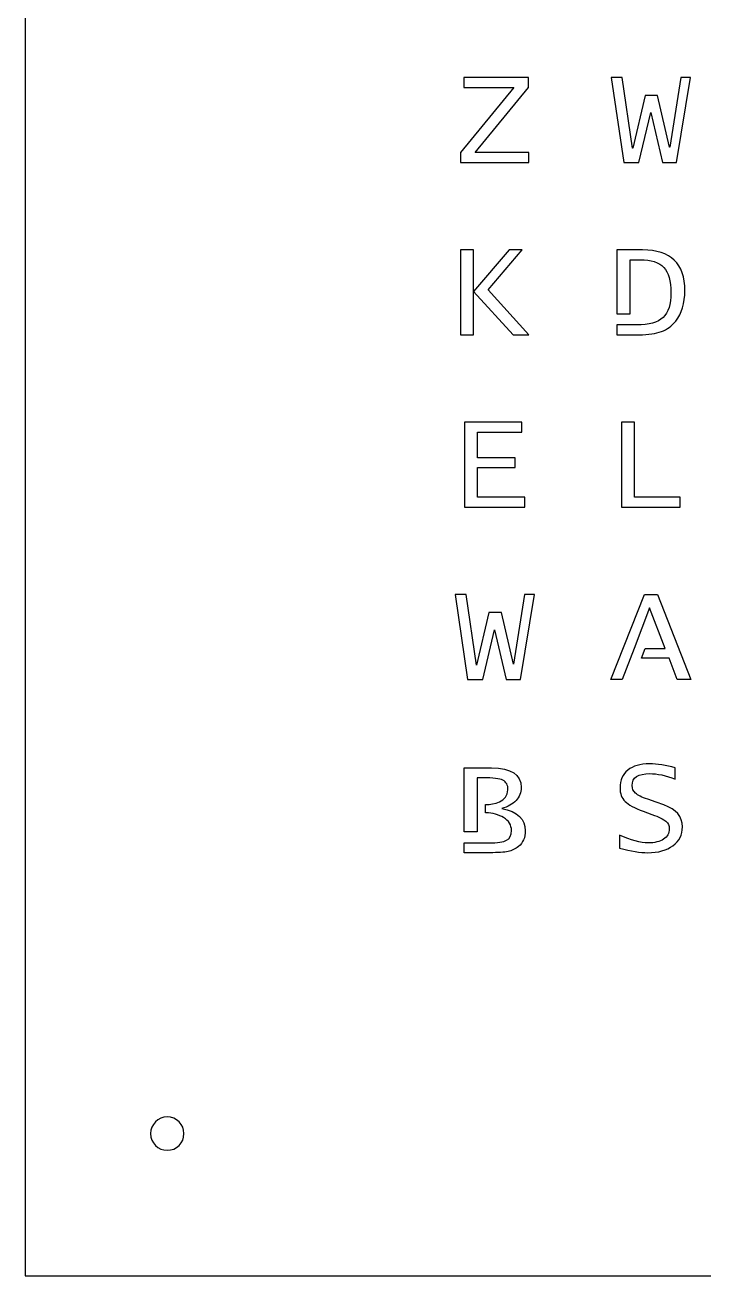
# Model space of a CAD drawing. Header units: centimetres. Extents: x -22.7 to 22.3, y -22.5 to 22.5.
# Drawn here: x -22.73 to -10.52, y -22.47 to 0.03 of the extents above; entities that cross this region are included whole.
import ezdxf

# ---------------------------------------------------------------- set-up
doc = ezdxf.new("R2010")
doc.units = ezdxf.units.CM
doc.header["$MEASUREMENT"] = 0
doc.layers.add('Ebene 1', color=7, linetype='Continuous')

msp = doc.modelspace()

# ---------------------------------------------------------------- linework, layer by layer
at = {"layer": 'Ebene 1'}
msp.add_open_spline([(-22.73273, 22.53096), (-22.73273, 22.53096), (22.26727, 22.53096), (22.26727, 22.53096), (22.26727, 22.53096), (22.26727, 22.53096), (22.26727, -22.46904), (22.26727, -22.46904), (22.26727, -22.46904), (22.26727, -22.46904), (-22.73273, -22.46904), (-22.73273, -22.46904), (-22.73273, -22.46904), (-22.73273, -22.46904), (-22.73273, 22.53096), (-22.73273, 22.53096)], degree=3, knots=[0, 0, 0, 0, 0.25, 0.25, 0.25, 0.25, 0.5, 0.5, 0.5, 0.5, 0.75, 0.75, 0.75, 0.75, 1, 1, 1, 1], dxfattribs=at)
at = {"layer": 'Ebene 1', "color": 7}
for points, knots in [([(-14.89837, -2.43954), (-14.89837, -2.43954), (-14.89837, -2.26347), (-14.89837, -2.26347), (-14.89837, -2.26347), (-14.89837, -2.26347), (-13.94133, -1.0906), (-13.94133, -1.0906), (-13.94133, -1.0906), (-13.94133, -1.0906), (-14.83995, -1.0906), (-14.83995, -1.0906), (-14.83995, -1.0906), (-14.83995, -1.0906), (-14.83995, -0.91453), (-14.83995, -0.91453), (-14.83995, -0.91453), (-14.83995, -0.91453), (-13.67642, -0.91453), (-13.67642, -0.91453), (-13.67642, -0.91453), (-13.67642, -0.91453), (-13.67642, -1.0906), (-13.67642, -1.0906), (-13.67642, -1.0906), (-13.67642, -1.0906), (-14.63223, -2.26347), (-14.63223, -2.26347), (-14.63223, -2.26347), (-14.63223, -2.26347), (-13.66708, -2.26347), (-13.66708, -2.26347), (-13.66708, -2.26347), (-13.66708, -2.26347), (-13.66708, -2.43954), (-13.66708, -2.43954), (-13.66708, -2.43954), (-13.66708, -2.43954), (-14.89837, -2.43954), (-14.89837, -2.43954)], [0, 0, 0, 0, 0.1, 0.1, 0.1, 0.1, 0.2, 0.2, 0.2, 0.2, 0.3, 0.3, 0.3, 0.3, 0.4, 0.4, 0.4, 0.4, 0.5, 0.5, 0.5, 0.5, 0.6, 0.6, 0.6, 0.6, 0.7, 0.7, 0.7, 0.7, 0.8, 0.8, 0.8, 0.8, 0.9, 0.9, 0.9, 0.9, 1, 1, 1, 1]), ([(-11.95956, -2.43954), (-11.95956, -2.43954), (-12.18634, -0.91453), (-12.18634, -0.91453), (-12.18634, -0.91453), (-12.18634, -0.91453), (-11.98674, -0.91453), (-11.98674, -0.91453), (-11.98674, -0.91453), (-11.98674, -0.91453), (-11.80134, -2.18152), (-11.80134, -2.18152), (-11.80134, -2.18152), (-11.80134, -2.18152), (-11.79769, -2.18152), (-11.79769, -2.18152), (-11.79769, -2.18152), (-11.79769, -2.18152), (-11.5778, -1.23665), (-11.5778, -1.23665), (-11.5778, -1.23665), (-11.5778, -1.23665), (-11.35223, -1.23665), (-11.35223, -1.23665), (-11.35223, -1.23665), (-11.35223, -1.23665), (-11.136, -2.16732), (-11.136, -2.16732), (-11.136, -2.16732), (-11.136, -2.16732), (-11.13316, -2.16732), (-11.13316, -2.16732), (-11.13316, -2.16732), (-11.13316, -2.16732), (-10.93721, -0.91453), (-10.93721, -0.91453), (-10.93721, -0.91453), (-10.93721, -0.91453), (-10.75911, -0.91453), (-10.75911, -0.91453), (-10.75911, -0.91453), (-10.75911, -0.91453), (-11.00983, -2.43954), (-11.00983, -2.43954), (-11.00983, -2.43954), (-11.00983, -2.43954), (-11.2642, -2.43954), (-11.2642, -2.43954), (-11.2642, -2.43954), (-11.2642, -2.43954), (-11.47435, -1.54458), (-11.47435, -1.54458), (-11.47435, -1.54458), (-11.47435, -1.54458), (-11.47678, -1.54458), (-11.47678, -1.54458), (-11.47678, -1.54458), (-11.47678, -1.54458), (-11.68855, -2.43954), (-11.68855, -2.43954), (-11.68855, -2.43954), (-11.68855, -2.43954), (-11.95956, -2.43954), (-11.95956, -2.43954)], [0, 0, 0, 0, 0.0625, 0.0625, 0.0625, 0.0625, 0.125, 0.125, 0.125, 0.125, 0.1875, 0.1875, 0.1875, 0.1875, 0.25, 0.25, 0.25, 0.25, 0.3125, 0.3125, 0.3125, 0.3125, 0.375, 0.375, 0.375, 0.375, 0.4375, 0.4375, 0.4375, 0.4375, 0.5, 0.5, 0.5, 0.5, 0.5625, 0.5625, 0.5625, 0.5625, 0.625, 0.625, 0.625, 0.625, 0.6875, 0.6875, 0.6875, 0.6875, 0.75, 0.75, 0.75, 0.75, 0.8125, 0.8125, 0.8125, 0.8125, 0.875, 0.875, 0.875, 0.875, 0.9375, 0.9375, 0.9375, 0.9375, 1, 1, 1, 1]), ([(-14.89593, -5.53954), (-14.89593, -5.53954), (-14.89593, -4.01453), (-14.89593, -4.01453), (-14.89593, -4.01453), (-14.89593, -4.01453), (-14.66185, -4.01453), (-14.66185, -4.01453), (-14.66185, -4.01453), (-14.66185, -4.01453), (-14.66185, -4.76223), (-14.66185, -4.76223), (-14.66185, -4.76223), (-14.66185, -4.76223), (-14.02369, -4.01453), (-14.02369, -4.01453), (-14.02369, -4.01453), (-14.02369, -4.01453), (-13.78717, -4.01453), (-13.78717, -4.01453), (-13.78717, -4.01453), (-13.78717, -4.01453), (-14.40261, -4.73383), (-14.40261, -4.73383), (-14.40261, -4.73383), (-14.40261, -4.73383), (-13.66952, -5.53954), (-13.66952, -5.53954), (-13.66952, -5.53954), (-13.66952, -5.53954), (-13.94985, -5.53954), (-13.94985, -5.53954), (-13.94985, -5.53954), (-13.94985, -5.53954), (-14.66185, -4.76223), (-14.66185, -4.76223), (-14.66185, -4.76223), (-14.66185, -4.76223), (-14.66185, -5.53954), (-14.66185, -5.53954), (-14.66185, -5.53954), (-14.66185, -5.53954), (-14.89593, -5.53954), (-14.89593, -5.53954)], [0, 0, 0, 0, 0.09090909, 0.09090909, 0.09090909, 0.09090909, 0.18181818, 0.18181818, 0.18181818, 0.18181818, 0.27272727, 0.27272727, 0.27272727, 0.27272727, 0.36363636, 0.36363636, 0.36363636, 0.36363636, 0.45454545, 0.45454545, 0.45454545, 0.45454545, 0.54545455, 0.54545455, 0.54545455, 0.54545455, 0.63636364, 0.63636364, 0.63636364, 0.63636364, 0.72727273, 0.72727273, 0.72727273, 0.72727273, 0.81818182, 0.81818182, 0.81818182, 0.81818182, 0.90909091, 0.90909091, 0.90909091, 0.90909091, 1, 1, 1, 1]), ([(-11.8486, -5.16338), (-11.8486, -5.16338), (-12.0835, -5.16338), (-12.0835, -5.16338), (-12.0835, -5.16338), (-12.0835, -5.16338), (-12.08269, -4.01453), (-12.08269, -4.01453), (-12.08269, -4.01453), (-12.08269, -4.01453), (-11.62263, -4.01453), (-11.62263, -4.01453), (-11.62263, -4.01453), (-11.11551, -4.01453), (-10.86195, -4.25876), (-10.86195, -4.74681), (-10.86195, -4.74681), (-10.86195, -4.97238), (-10.91713, -5.15535), (-11.02707, -5.2945), (-11.02707, -5.2945), (-11.09604, -5.38254), (-11.18124, -5.44542), (-11.28225, -5.48315), (-11.28225, -5.48315), (-11.38327, -5.52088), (-11.51756, -5.53954), (-11.68551, -5.53954), (-11.68551, -5.53954), (-11.68551, -5.53954), (-12.08269, -5.53954), (-12.08269, -5.53954), (-12.08269, -5.53954), (-12.08269, -5.53954), (-12.08269, -5.36338), (-12.08269, -5.36338), (-12.08269, -5.36338), (-12.08269, -5.36338), (-11.73095, -5.36347), (-11.73095, -5.36347), (-11.73095, -5.36347), (-11.50741, -5.36352), (-11.34826, -5.31933), (-11.25345, -5.2304), (-11.25345, -5.2304), (-11.15884, -5.14167), (-11.11146, -4.99266), (-11.11146, -4.78373), (-11.11146, -4.78373), (-11.11146, -4.57115), (-11.15446, -4.41942), (-11.24006, -4.32773), (-11.24006, -4.32773), (-11.32566, -4.23645), (-11.46806, -4.1906), (-11.66807, -4.1906), (-11.66807, -4.1906), (-11.66807, -4.1906), (-11.8486, -4.1906), (-11.8486, -4.1906), (-11.8486, -4.1906), (-11.8486, -4.1906), (-11.8486, -5.16338), (-11.8486, -5.16338)], [0, 0, 0, 0, 0.0625, 0.0625, 0.0625, 0.0625, 0.125, 0.125, 0.125, 0.125, 0.1875, 0.1875, 0.1875, 0.1875, 0.25, 0.25, 0.25, 0.25, 0.3125, 0.3125, 0.3125, 0.3125, 0.375, 0.375, 0.375, 0.375, 0.4375, 0.4375, 0.4375, 0.4375, 0.5, 0.5, 0.5, 0.5, 0.5625, 0.5625, 0.5625, 0.5625, 0.625, 0.625, 0.625, 0.625, 0.6875, 0.6875, 0.6875, 0.6875, 0.75, 0.75, 0.75, 0.75, 0.8125, 0.8125, 0.8125, 0.8125, 0.875, 0.875, 0.875, 0.875, 0.9375, 0.9375, 0.9375, 0.9375, 1, 1, 1, 1]), ([(-14.82534, -8.63954), (-14.82534, -8.63954), (-14.82534, -7.11453), (-14.82534, -7.11453), (-14.82534, -7.11453), (-14.82534, -7.11453), (-13.79487, -7.11453), (-13.79487, -7.11453), (-13.79487, -7.11453), (-13.79487, -7.11453), (-13.79487, -7.2906), (-13.79487, -7.2906), (-13.79487, -7.2906), (-13.79487, -7.2906), (-14.59125, -7.2906), (-14.59125, -7.2906), (-14.59125, -7.2906), (-14.59125, -7.2906), (-14.59125, -7.75269), (-14.59125, -7.75269), (-14.59125, -7.75269), (-14.59125, -7.75269), (-13.91617, -7.75269), (-13.91617, -7.75269), (-13.91617, -7.75269), (-13.91617, -7.75269), (-13.91617, -7.92876), (-13.91617, -7.92876), (-13.91617, -7.92876), (-13.91617, -7.92876), (-14.59125, -7.92876), (-14.59125, -7.92876), (-14.59125, -7.92876), (-14.59125, -7.92876), (-14.59125, -8.46347), (-14.59125, -8.46347), (-14.59125, -8.46347), (-14.59125, -8.46347), (-13.7401, -8.46347), (-13.7401, -8.46347), (-13.7401, -8.46347), (-13.7401, -8.46347), (-13.7401, -8.63954), (-13.7401, -8.63954), (-13.7401, -8.63954), (-13.7401, -8.63954), (-14.82534, -8.63954), (-14.82534, -8.63954)], [0, 0, 0, 0, 0.08333333, 0.08333333, 0.08333333, 0.08333333, 0.16666667, 0.16666667, 0.16666667, 0.16666667, 0.25, 0.25, 0.25, 0.25, 0.33333333, 0.33333333, 0.33333333, 0.33333333, 0.41666667, 0.41666667, 0.41666667, 0.41666667, 0.5, 0.5, 0.5, 0.5, 0.58333333, 0.58333333, 0.58333333, 0.58333333, 0.66666667, 0.66666667, 0.66666667, 0.66666667, 0.75, 0.75, 0.75, 0.75, 0.83333333, 0.83333333, 0.83333333, 0.83333333, 0.91666667, 0.91666667, 0.91666667, 0.91666667, 1, 1, 1, 1]), ([(-12.00053, -8.63954), (-12.00053, -8.63954), (-12.00053, -7.11453), (-12.00053, -7.11453), (-12.00053, -7.11453), (-12.00053, -7.11453), (-11.76644, -7.11453), (-11.76644, -7.11453), (-11.76644, -7.11453), (-11.76644, -7.11453), (-11.76644, -8.46347), (-11.76644, -8.46347), (-11.76644, -8.46347), (-11.76644, -8.46347), (-10.94491, -8.46347), (-10.94491, -8.46347), (-10.94491, -8.46347), (-10.94491, -8.46347), (-10.94491, -8.63954), (-10.94491, -8.63954), (-10.94491, -8.63954), (-10.94491, -8.63954), (-12.00053, -8.63954), (-12.00053, -8.63954)], [0, 0, 0, 0, 0.16666667, 0.16666667, 0.16666667, 0.16666667, 0.33333333, 0.33333333, 0.33333333, 0.33333333, 0.5, 0.5, 0.5, 0.5, 0.66666667, 0.66666667, 0.66666667, 0.66666667, 0.83333333, 0.83333333, 0.83333333, 0.83333333, 1, 1, 1, 1]), ([(-14.76956, -11.73954), (-14.76956, -11.73954), (-14.99634, -10.21453), (-14.99634, -10.21453), (-14.99634, -10.21453), (-14.99634, -10.21453), (-14.79674, -10.21453), (-14.79674, -10.21453), (-14.79674, -10.21453), (-14.79674, -10.21453), (-14.61134, -11.48152), (-14.61134, -11.48152), (-14.61134, -11.48152), (-14.61134, -11.48152), (-14.60769, -11.48152), (-14.60769, -11.48152), (-14.60769, -11.48152), (-14.60769, -11.48152), (-14.3878, -10.53665), (-14.3878, -10.53665), (-14.3878, -10.53665), (-14.3878, -10.53665), (-14.16223, -10.53665), (-14.16223, -10.53665), (-14.16223, -10.53665), (-14.16223, -10.53665), (-13.946, -11.46732), (-13.946, -11.46732), (-13.946, -11.46732), (-13.946, -11.46732), (-13.94316, -11.46732), (-13.94316, -11.46732), (-13.94316, -11.46732), (-13.94316, -11.46732), (-13.74721, -10.21453), (-13.74721, -10.21453), (-13.74721, -10.21453), (-13.74721, -10.21453), (-13.56911, -10.21453), (-13.56911, -10.21453), (-13.56911, -10.21453), (-13.56911, -10.21453), (-13.81983, -11.73954), (-13.81983, -11.73954), (-13.81983, -11.73954), (-13.81983, -11.73954), (-14.0742, -11.73954), (-14.0742, -11.73954), (-14.0742, -11.73954), (-14.0742, -11.73954), (-14.28435, -10.84458), (-14.28435, -10.84458), (-14.28435, -10.84458), (-14.28435, -10.84458), (-14.28678, -10.84458), (-14.28678, -10.84458), (-14.28678, -10.84458), (-14.28678, -10.84458), (-14.49855, -11.73954), (-14.49855, -11.73954), (-14.49855, -11.73954), (-14.49855, -11.73954), (-14.76956, -11.73954), (-14.76956, -11.73954)], [0, 0, 0, 0, 0.0625, 0.0625, 0.0625, 0.0625, 0.125, 0.125, 0.125, 0.125, 0.1875, 0.1875, 0.1875, 0.1875, 0.25, 0.25, 0.25, 0.25, 0.3125, 0.3125, 0.3125, 0.3125, 0.375, 0.375, 0.375, 0.375, 0.4375, 0.4375, 0.4375, 0.4375, 0.5, 0.5, 0.5, 0.5, 0.5625, 0.5625, 0.5625, 0.5625, 0.625, 0.625, 0.625, 0.625, 0.6875, 0.6875, 0.6875, 0.6875, 0.75, 0.75, 0.75, 0.75, 0.8125, 0.8125, 0.8125, 0.8125, 0.875, 0.875, 0.875, 0.875, 0.9375, 0.9375, 0.9375, 0.9375, 1, 1, 1, 1]), ([(-11.57575, -11.18213), (-11.57575, -11.18213), (-11.64266, -11.35819), (-11.64266, -11.35819), (-11.64266, -11.35819), (-11.64266, -11.35819), (-11.42821, -11.35819), (-11.42821, -11.35819), (-11.42821, -11.35819), (-11.42821, -11.35819), (-11.14655, -11.35819), (-11.14655, -11.35819), (-11.14655, -11.35819), (-11.14655, -11.35819), (-11.00293, -11.73954), (-11.00293, -11.73954), (-11.00293, -11.73954), (-11.00293, -11.73954), (-10.75424, -11.73954), (-10.75424, -11.73954), (-10.75424, -11.73954), (-10.75424, -11.73954), (-11.35548, -10.21453), (-11.35548, -10.21453), (-11.35548, -10.21453), (-11.35548, -10.21453), (-11.58956, -10.21453), (-11.58956, -10.21453), (-11.58956, -10.21453), (-11.58956, -10.21453), (-12.19121, -11.73954), (-12.19121, -11.73954), (-12.19121, -11.73954), (-12.19121, -11.73954), (-11.98917, -11.73954), (-11.98917, -11.73954), (-11.98917, -11.73954), (-11.98917, -11.73954), (-11.77294, -11.18212), (-11.77294, -11.18212), (-11.77294, -11.18212), (-11.77294, -11.18212), (-11.49585, -10.45349), (-11.49585, -10.45349), (-11.49585, -10.45349), (-11.49585, -10.45349), (-11.21673, -11.18212), (-11.21673, -11.18212), (-11.21673, -11.18212), (-11.21673, -11.18212), (-11.42984, -11.18213), (-11.42984, -11.18213), (-11.42984, -11.18213), (-11.42984, -11.18213), (-11.57575, -11.18213), (-11.57575, -11.18213)], [0, 0, 0, 0, 0.07142857, 0.07142857, 0.07142857, 0.07142857, 0.14285714, 0.14285714, 0.14285714, 0.14285714, 0.21428571, 0.21428571, 0.21428571, 0.21428571, 0.28571429, 0.28571429, 0.28571429, 0.28571429, 0.35714286, 0.35714286, 0.35714286, 0.35714286, 0.42857143, 0.42857143, 0.42857143, 0.42857143, 0.5, 0.5, 0.5, 0.5, 0.57142857, 0.57142857, 0.57142857, 0.57142857, 0.64285714, 0.64285714, 0.64285714, 0.64285714, 0.71428571, 0.71428571, 0.71428571, 0.71428571, 0.78571429, 0.78571429, 0.78571429, 0.78571429, 0.85714286, 0.85714286, 0.85714286, 0.85714286, 0.92857143, 0.92857143, 0.92857143, 0.92857143, 1, 1, 1, 1]), ([(-11.03335, -13.3298), (-11.03335, -13.3298), (-11.03335, -13.53306), (-11.03335, -13.53306), (-11.03335, -13.53306), (-11.20536, -13.46652), (-11.35831, -13.43326), (-11.49219, -13.43326), (-11.49219, -13.43326), (-11.70396, -13.43326), (-11.80985, -13.50466), (-11.80985, -13.64706), (-11.80985, -13.64706), (-11.80985, -13.70507), (-11.78997, -13.75132), (-11.75021, -13.78662), (-11.75021, -13.78662), (-11.71086, -13.82191), (-11.63743, -13.85842), (-11.53032, -13.89534), (-11.53032, -13.89534), (-11.53032, -13.89534), (-11.38062, -13.94768), (-11.38062, -13.94768), (-11.38062, -13.94768), (-11.38062, -13.94768), (-11.23822, -13.99677), (-11.23822, -13.99677), (-11.23822, -13.99677), (-11.01712, -14.07425), (-10.90637, -14.2057), (-10.90637, -14.3911), (-10.90637, -14.3911), (-10.90637, -14.53228), (-10.96276, -14.64507), (-11.07554, -14.72945), (-11.07554, -14.72945), (-11.18873, -14.81384), (-11.33965, -14.85603), (-11.52911, -14.85603), (-11.52911, -14.85603), (-11.66055, -14.85603), (-11.83054, -14.82804), (-12.03907, -14.77164), (-12.03907, -14.77164), (-12.03907, -14.77164), (-12.03907, -14.53959), (-12.03907, -14.53959), (-12.03907, -14.53959), (-11.83135, -14.6333), (-11.65893, -14.67996), (-11.52221, -14.67996), (-11.52221, -14.67996), (-11.40618, -14.67996), (-11.31409, -14.65724), (-11.24512, -14.6118), (-11.24512, -14.6118), (-11.17615, -14.56596), (-11.14167, -14.5051), (-11.14167, -14.42802), (-11.14167, -14.42802), (-11.14167, -14.3696), (-11.16195, -14.32295), (-11.20293, -14.28887), (-11.20293, -14.28887), (-11.2439, -14.25479), (-11.32788, -14.21462), (-11.45568, -14.16756), (-11.45568, -14.16756), (-11.45568, -14.16756), (-11.61228, -14.11077), (-11.61228, -14.11077), (-11.61228, -14.11077), (-11.76847, -14.05275), (-11.87679, -13.99352), (-11.93764, -13.93226), (-11.93764, -13.93226), (-11.99809, -13.87141), (-12.02852, -13.79027), (-12.02852, -13.68884), (-12.02852, -13.68884), (-12.02852, -13.55172), (-11.98186, -13.44543), (-11.88896, -13.36997), (-11.88896, -13.36997), (-11.79565, -13.29491), (-11.66461, -13.25718), (-11.49584, -13.25718), (-11.49584, -13.25718), (-11.35872, -13.25718), (-11.20455, -13.28153), (-11.03335, -13.3298)], [0, 0, 0, 0, 0.04347826, 0.04347826, 0.04347826, 0.04347826, 0.08695652, 0.08695652, 0.08695652, 0.08695652, 0.13043478, 0.13043478, 0.13043478, 0.13043478, 0.17391304, 0.17391304, 0.17391304, 0.17391304, 0.2173913, 0.2173913, 0.2173913, 0.2173913, 0.26086957, 0.26086957, 0.26086957, 0.26086957, 0.30434783, 0.30434783, 0.30434783, 0.30434783, 0.34782609, 0.34782609, 0.34782609, 0.34782609, 0.39130435, 0.39130435, 0.39130435, 0.39130435, 0.43478261, 0.43478261, 0.43478261, 0.43478261, 0.47826087, 0.47826087, 0.47826087, 0.47826087, 0.52173913, 0.52173913, 0.52173913, 0.52173913, 0.56521739, 0.56521739, 0.56521739, 0.56521739, 0.60869565, 0.60869565, 0.60869565, 0.60869565, 0.65217391, 0.65217391, 0.65217391, 0.65217391, 0.69565217, 0.69565217, 0.69565217, 0.69565217, 0.73913043, 0.73913043, 0.73913043, 0.73913043, 0.7826087, 0.7826087, 0.7826087, 0.7826087, 0.82608696, 0.82608696, 0.82608696, 0.82608696, 0.86956522, 0.86956522, 0.86956522, 0.86956522, 0.91304348, 0.91304348, 0.91304348, 0.91304348, 0.95652174, 0.95652174, 0.95652174, 0.95652174, 1, 1, 1, 1]), ([(-14.8331, -14.47996), (-14.8331, -14.47996), (-14.59872, -14.47996), (-14.59872, -14.47996), (-14.59872, -14.47996), (-14.59872, -14.47996), (-14.59897, -13.50709), (-14.59897, -13.50709), (-14.59897, -13.50709), (-14.59897, -13.50709), (-14.49003, -13.50709), (-14.49003, -13.50709), (-14.49003, -13.50709), (-14.31478, -13.50709), (-14.19673, -13.5222), (-14.13586, -13.55213), (-14.13586, -13.55213), (-14.07466, -13.58221), (-14.04337, -13.64057), (-14.04417, -13.72698), (-14.04417, -13.72698), (-14.04615, -13.93834), (-14.31095, -13.99068), (-14.43442, -13.99068), (-14.43442, -13.99068), (-14.43442, -13.99068), (-14.44879, -13.99068), (-14.44879, -13.99068), (-14.44879, -13.99068), (-14.44879, -13.99068), (-14.44886, -14.13673), (-14.44886, -14.13673), (-14.44886, -14.13673), (-14.44886, -14.13673), (-14.43077, -14.13673), (-14.43077, -14.13673), (-14.43077, -14.13673), (-14.33826, -14.13673), (-14.20043, -14.17754), (-14.1245, -14.22355), (-14.1245, -14.22355), (-14.02929, -14.28126), (-13.98129, -14.35946), (-13.98129, -14.45764), (-13.98129, -14.45764), (-13.98129, -14.54243), (-14.01049, -14.60096), (-14.06851, -14.63249), (-14.06851, -14.63249), (-14.12686, -14.66419), (-14.23323, -14.67996), (-14.38779, -14.67996), (-14.38779, -14.67996), (-14.38779, -14.67996), (-14.8331, -14.67996), (-14.8331, -14.67996), (-14.8331, -14.67996), (-14.8331, -14.67996), (-14.83365, -14.85603), (-14.83365, -14.85603), (-14.83365, -14.85603), (-14.83365, -14.85603), (-14.3736, -14.85603), (-14.3736, -14.85603), (-14.3736, -14.85603), (-14.22065, -14.85603), (-14.10989, -14.84873), (-14.04093, -14.83412), (-14.04093, -14.83412), (-13.97196, -14.81952), (-13.91029, -14.7895), (-13.85674, -14.74446), (-13.85674, -14.74446), (-13.77357, -14.67631), (-13.73179, -14.58178), (-13.73179, -14.46129), (-13.73179, -14.46129), (-13.73179, -14.25073), (-13.87297, -14.11604), (-14.15574, -14.05843), (-14.15574, -14.05843), (-14.04579, -14.03044), (-13.95979, -13.98419), (-13.89853, -13.91887), (-13.89853, -13.91887), (-13.83727, -13.85315), (-13.80643, -13.77566), (-13.80643, -13.68519), (-13.80643, -13.68519), (-13.80643, -13.44908), (-13.98494, -13.33102), (-14.34155, -13.33102), (-14.34155, -13.33102), (-14.34155, -13.33102), (-14.83365, -13.33102), (-14.83365, -13.33102), (-14.83365, -13.33102), (-14.83365, -13.33102), (-14.8331, -13.79129), (-14.8331, -13.79129), (-14.8331, -13.79129), (-14.8331, -13.79129), (-14.8331, -14.47996), (-14.8331, -14.47996)], [0, 0, 0, 0, 0.03846154, 0.03846154, 0.03846154, 0.03846154, 0.07692308, 0.07692308, 0.07692308, 0.07692308, 0.11538462, 0.11538462, 0.11538462, 0.11538462, 0.15384615, 0.15384615, 0.15384615, 0.15384615, 0.19230769, 0.19230769, 0.19230769, 0.19230769, 0.23076923, 0.23076923, 0.23076923, 0.23076923, 0.26923077, 0.26923077, 0.26923077, 0.26923077, 0.30769231, 0.30769231, 0.30769231, 0.30769231, 0.34615385, 0.34615385, 0.34615385, 0.34615385, 0.38461538, 0.38461538, 0.38461538, 0.38461538, 0.42307692, 0.42307692, 0.42307692, 0.42307692, 0.46153846, 0.46153846, 0.46153846, 0.46153846, 0.5, 0.5, 0.5, 0.5, 0.53846154, 0.53846154, 0.53846154, 0.53846154, 0.57692308, 0.57692308, 0.57692308, 0.57692308, 0.61538462, 0.61538462, 0.61538462, 0.61538462, 0.65384615, 0.65384615, 0.65384615, 0.65384615, 0.69230769, 0.69230769, 0.69230769, 0.69230769, 0.73076923, 0.73076923, 0.73076923, 0.73076923, 0.76923077, 0.76923077, 0.76923077, 0.76923077, 0.80769231, 0.80769231, 0.80769231, 0.80769231, 0.84615385, 0.84615385, 0.84615385, 0.84615385, 0.88461538, 0.88461538, 0.88461538, 0.88461538, 0.92307692, 0.92307692, 0.92307692, 0.92307692, 0.96153846, 0.96153846, 0.96153846, 0.96153846, 1, 1, 1, 1]), ([(-20.17273, -19.60904), (-20.0075, -19.60904), (-19.87273, -19.7438), (-19.87273, -19.90904), (-19.87273, -19.90904), (-19.87273, -20.07428), (-20.0075, -20.20904), (-20.17273, -20.20904), (-20.17273, -20.20904), (-20.33796, -20.20904), (-20.47273, -20.07428), (-20.47273, -19.90904), (-20.47273, -19.90904), (-20.47273, -19.7438), (-20.33796, -19.60904), (-20.17273, -19.60904)], [0, 0, 0, 0, 0.25, 0.25, 0.25, 0.25, 0.5, 0.5, 0.5, 0.5, 0.75, 0.75, 0.75, 0.75, 1, 1, 1, 1])]:
    msp.add_open_spline(points, degree=3, knots=knots, dxfattribs=at)

doc.saveas('drawing.dxf')
